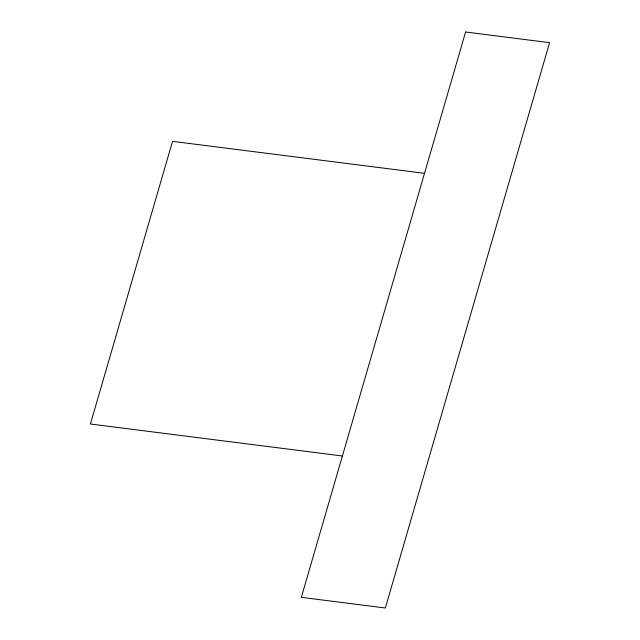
<?xml version="1.0" encoding="UTF-8"?>
<svg xmlns="http://www.w3.org/2000/svg" width="640" height="640" viewBox="0 0 640 640"><rect width="100%" height="100%" fill="white"/><g stroke="black" fill="none" stroke-linecap="round" stroke-linejoin="round"><path stroke-width="0.96" d="M424.528 173.336L172.536 141.336L90.408 424L342.408 456M465.592 32L301.344 597.336L385.344 608L549.592 42.664L465.592 32"/></g></svg>
